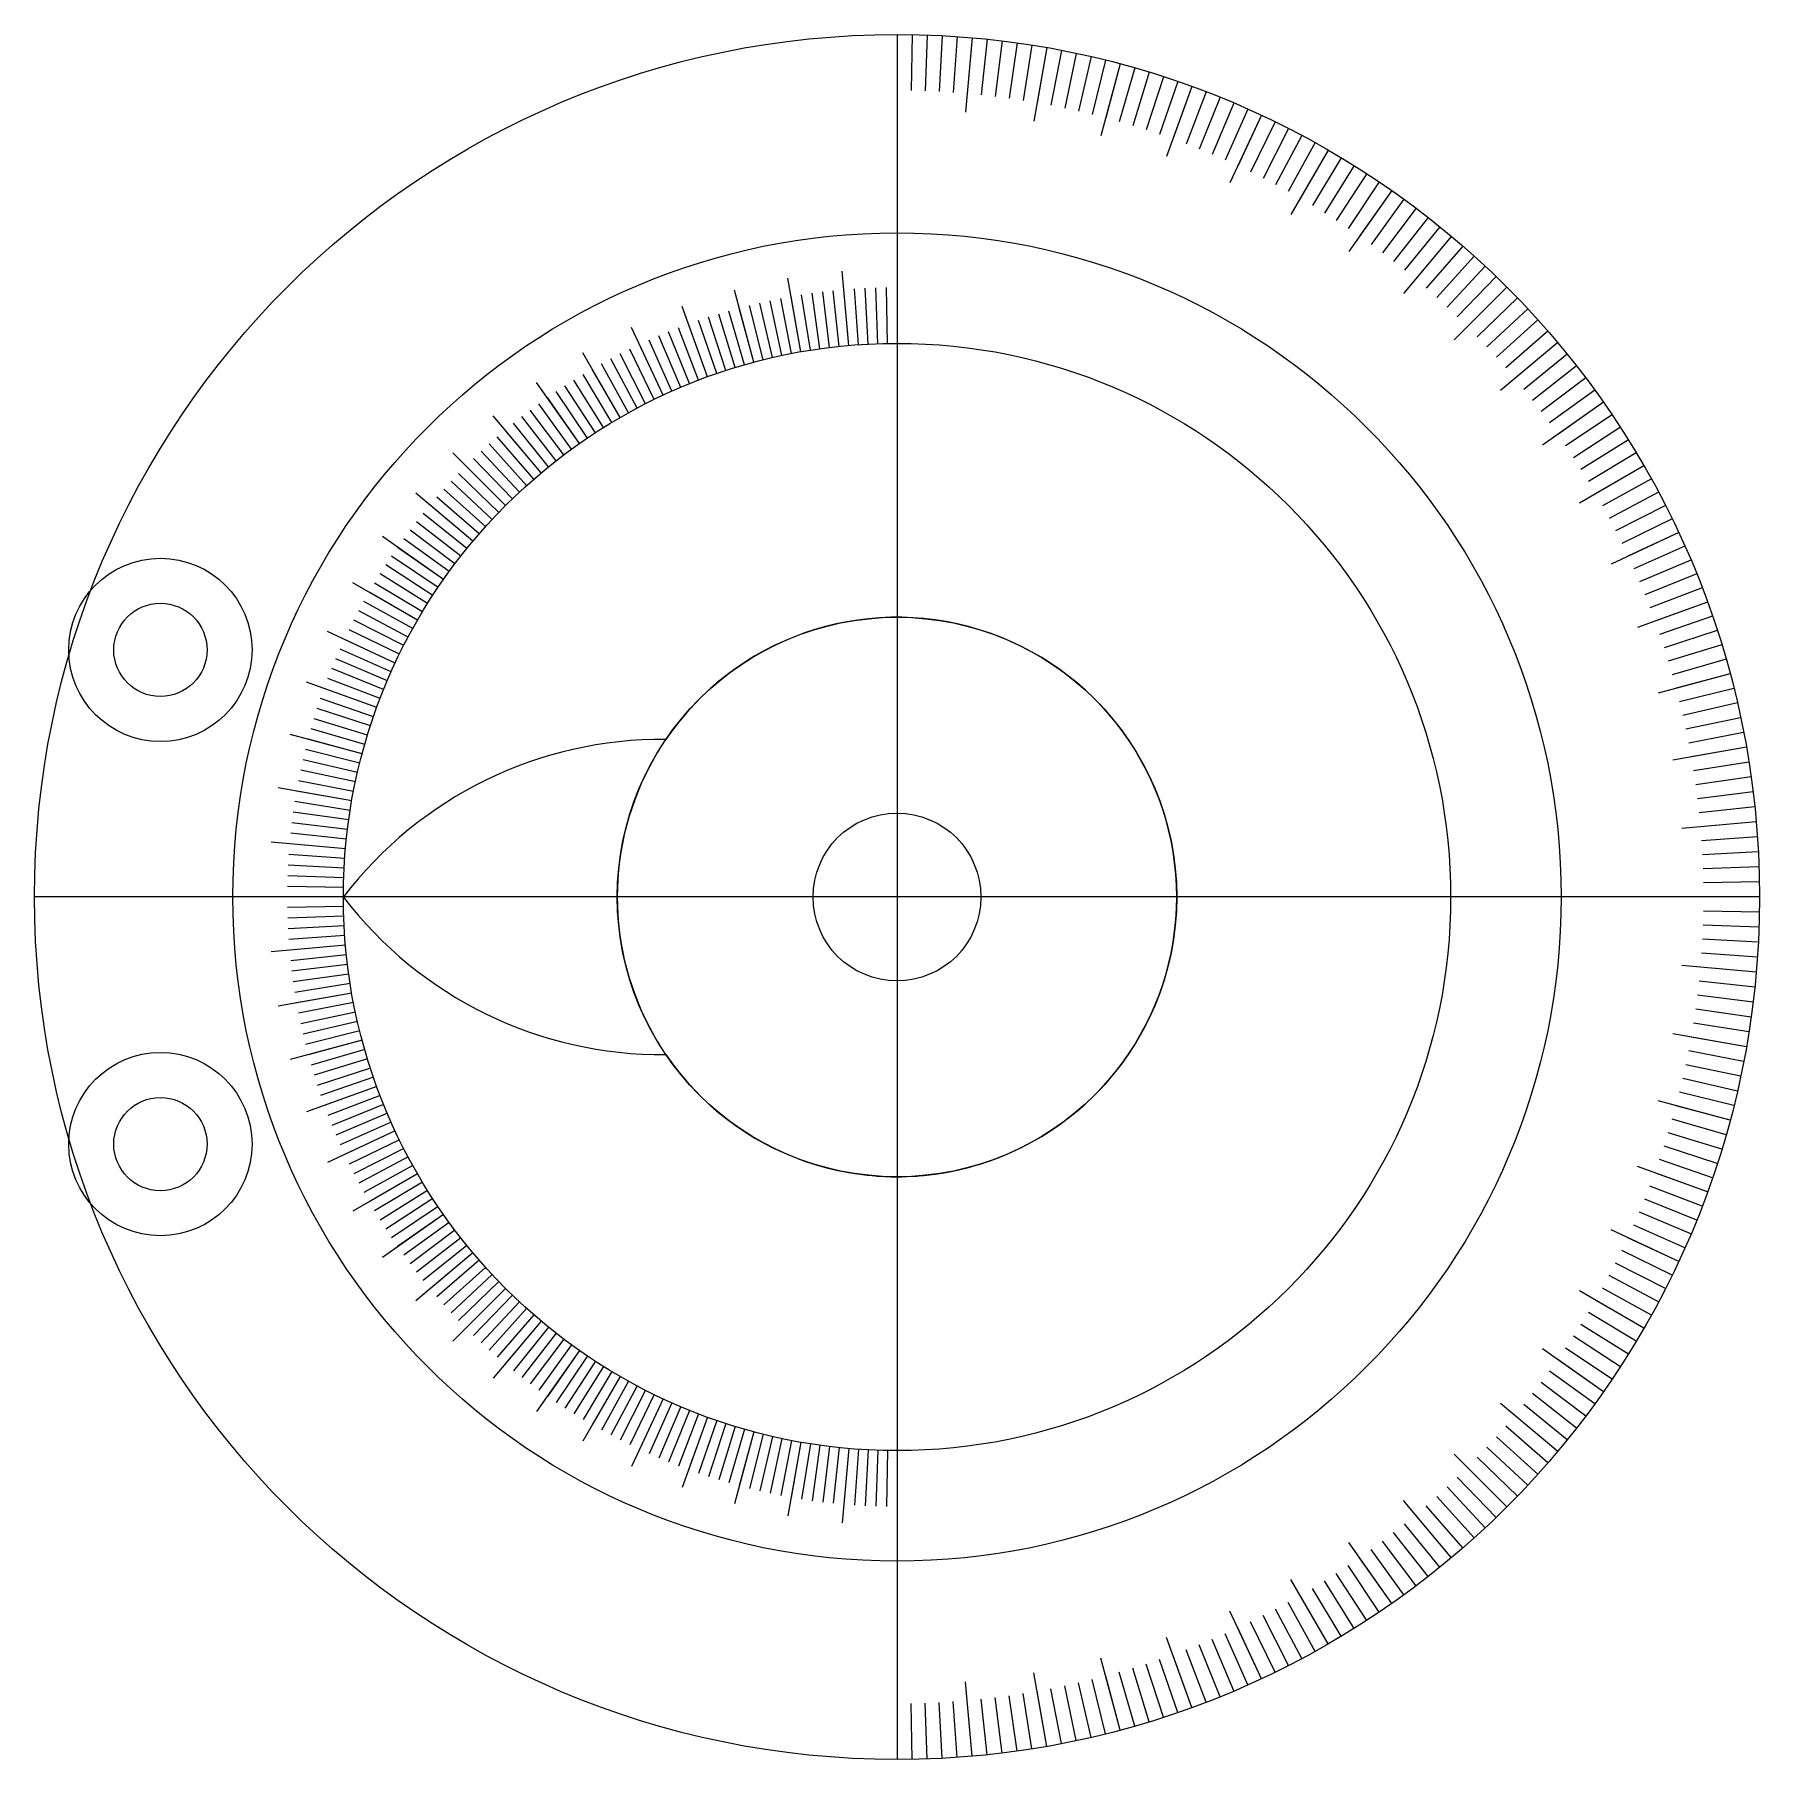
# Model space of a CAD drawing. Header units: millimetres. Extents: x 0 to 92.5, y 0 to 92.5.
import ezdxf

# ---------------------------------------------------------------- set-up
doc = ezdxf.new("R2010")
doc.units = ezdxf.units.MM

msp = doc.modelspace()

# ---------------------------------------------------------------- linework, layer by layer
at = {"linetype": 'Continuous'}
for p, q in [((46.25, 92.5), (46.25, 46.25)), ((47.057, 92.493), (47.005, 89.493)), ((47.864, 92.472), (47.759, 89.474)), ((48.671, 92.437), (48.514, 89.441)), ((49.476, 92.387), (49.267, 89.395)), ((50.281, 92.324), (49.932, 88.339)), ((50.281, 92.324), (50.019, 89.335)), ((51.084, 92.247), (50.771, 89.263)), ((51.886, 92.155), (51.521, 89.178)), ((52.687, 92.05), (52.269, 89.079)), ((53.485, 91.931), (53.016, 88.968)), ((54.281, 91.797), (53.587, 87.858)), ((54.281, 91.797), (53.76, 88.843)), ((55.075, 91.65), (54.502, 88.705)), ((55.866, 91.489), (55.242, 88.555)), ((56.654, 91.315), (55.979, 88.392)), ((57.439, 91.126), (56.713, 88.215)), ((58.22, 90.924), (57.185, 87.06)), ((58.22, 90.924), (57.444, 88.026)), ((58.998, 90.708), (58.171, 87.825)), ((59.772, 90.479), (58.895, 87.61)), ((60.542, 90.236), (59.615, 87.383)), ((61.308, 89.98), (60.331, 87.144)), ((62.068, 89.711), (60.7, 85.952)), ((62.068, 89.711), (61.042, 86.892)), ((62.825, 89.428), (61.749, 86.627)), ((63.576, 89.132), (62.452, 86.351)), ((64.321, 88.823), (63.149, 86.062)), ((65.062, 88.501), (63.841, 85.761)), ((65.796, 88.167), (64.106, 84.542)), ((65.796, 88.167), (64.528, 85.448)), ((66.525, 87.819), (65.21, 85.123)), ((67.247, 87.459), (65.885, 84.786)), ((67.963, 87.086), (66.555, 84.437)), ((68.672, 86.701), (67.218, 84.077)), ((69.375, 86.304), (67.375, 82.84)), ((69.375, 86.304), (67.875, 83.706)), ((70.071, 85.894), (68.525, 83.322)), ((70.759, 85.472), (69.169, 82.928)), ((71.44, 85.039), (69.806, 82.523)), ((72.113, 84.593), (70.435, 82.106)), ((72.778, 84.136), (70.484, 80.859)), ((72.778, 84.136), (71.057, 81.678)), ((73.435, 83.667), (71.672, 81.24)), ((74.084, 83.187), (72.278, 80.791)), ((74.724, 82.695), (72.877, 80.331)), ((75.979, 81.68), (73.408, 78.615)), ((75.356, 82.193), (73.468, 79.862)), ((75.979, 81.68), (74.051, 79.381)), ((76.593, 81.155), (74.625, 78.891)), ((77.197, 80.62), (75.19, 78.391)), ((43.662, 75.826), (43.314, 79.811)), ((77.792, 80.075), (75.746, 77.881)), ((38.566, 74.927), (37.531, 78.791)), ((41.095, 75.488), (40.4, 79.427)), ((42.632, 75.718), (42.266, 78.695)), ((43.147, 75.776), (42.833, 78.76)), ((43.662, 75.826), (43.401, 78.815)), ((44.179, 75.867), (43.97, 78.859)), ((44.696, 75.898), (44.539, 78.894)), ((45.214, 75.921), (45.109, 78.919)), ((45.732, 75.935), (45.679, 78.934)), ((78.954, 78.954), (76.125, 76.125)), ((78.378, 79.519), (76.294, 77.361)), ((78.954, 78.954), (76.832, 76.832)), ((36.096, 74.149), (34.728, 77.907)), ((38.566, 74.927), (37.789, 77.825)), ((39.068, 75.057), (38.342, 77.968)), ((39.571, 75.178), (38.897, 78.101)), ((40.077, 75.29), (39.454, 78.225)), ((40.585, 75.394), (40.013, 78.338)), ((41.095, 75.488), (40.574, 78.442)), ((41.606, 75.574), (41.136, 78.537)), ((42.118, 75.65), (41.701, 78.621)), ((79.519, 78.378), (77.361, 76.294)), ((80.075, 77.792), (77.881, 75.746)), ((33.703, 73.157), (32.012, 76.783)), ((36.096, 74.149), (35.07, 76.968)), ((36.584, 74.322), (35.607, 77.158)), ((37.076, 74.486), (36.149, 77.339)), ((37.57, 74.642), (36.693, 77.511)), ((38.067, 74.789), (37.24, 77.673)), ((80.62, 77.197), (78.391, 75.19)), ((33.703, 73.157), (32.435, 75.876)), ((34.174, 73.372), (32.954, 76.113)), ((34.65, 73.579), (33.477, 76.34)), ((35.128, 73.777), (34.004, 76.559)), ((35.61, 73.967), (34.535, 76.768)), ((81.68, 75.979), (78.615, 73.408)), ((81.155, 76.593), (78.891, 74.625)), ((81.68, 75.979), (79.381, 74.051)), ((31.405, 71.961), (29.405, 75.426)), ((32.312, 72.464), (30.903, 75.113)), ((32.771, 72.703), (31.409, 75.376)), ((33.235, 72.934), (31.92, 75.631)), ((82.193, 75.356), (79.862, 73.468)), ((30.959, 71.698), (29.414, 74.27)), ((31.405, 71.961), (29.905, 74.56)), ((31.856, 72.217), (30.402, 74.84)), ((82.695, 74.724), (80.331, 72.877)), ((83.187, 74.084), (80.791, 72.278)), ((29.221, 70.57), (26.927, 73.846)), ((29.648, 70.863), (27.971, 73.35)), ((30.08, 71.149), (28.446, 73.665)), ((30.517, 71.428), (28.927, 73.972)), ((83.667, 73.435), (81.24, 71.672)), ((28.383, 69.961), (26.577, 72.357)), ((28.799, 70.269), (27.036, 72.696)), ((29.221, 70.57), (27.5, 73.027)), ((84.136, 72.778), (80.859, 70.484)), ((84.136, 72.778), (81.678, 71.057)), ((27.166, 68.993), (24.595, 72.057)), ((27.166, 68.993), (25.238, 71.291)), ((27.566, 69.323), (25.678, 71.654)), ((27.972, 69.645), (26.125, 72.009)), ((84.593, 72.113), (82.106, 70.435)), ((85.039, 71.44), (82.523, 69.806)), ((26.384, 68.313), (24.377, 70.543)), ((26.772, 68.657), (24.804, 70.921)), ((85.472, 70.759), (82.928, 69.169)), ((25.257, 67.243), (22.428, 70.072)), ((25.626, 67.607), (23.542, 69.765)), ((26.002, 67.963), (23.956, 70.157)), ((85.894, 70.071), (83.322, 68.525)), ((24.537, 66.498), (22.343, 68.544)), ((24.893, 66.874), (22.735, 68.958)), ((25.257, 67.243), (23.135, 69.365)), ((86.304, 69.375), (82.84, 67.375)), ((86.304, 69.375), (83.706, 67.875)), ((86.701, 68.672), (84.077, 67.218)), ((23.507, 65.334), (20.443, 67.905)), ((23.843, 65.728), (21.579, 67.696)), ((24.187, 66.116), (21.957, 68.123)), ((87.086, 67.963), (84.437, 66.555)), ((23.177, 64.934), (20.846, 66.822)), ((23.507, 65.334), (21.209, 67.262)), ((87.459, 67.247), (84.786, 65.885)), ((22.539, 64.117), (20.143, 65.923)), ((22.855, 64.528), (20.491, 66.375)), ((88.167, 65.796), (84.542, 64.106)), ((87.819, 66.525), (85.123, 65.21)), ((88.167, 65.796), (85.448, 64.528)), ((21.93, 63.279), (18.654, 65.573)), ((21.93, 63.279), (19.473, 65)), ((22.231, 63.701), (19.804, 65.464)), ((88.501, 65.062), (85.761, 63.841)), ((21.351, 62.42), (18.835, 64.054)), ((21.637, 62.852), (19.15, 64.529)), ((88.823, 64.321), (86.062, 63.149)), ((20.539, 61.095), (17.074, 63.095)), ((20.802, 61.541), (18.23, 63.086)), ((21.072, 61.983), (18.528, 63.573)), ((89.132, 63.576), (86.351, 62.452)), ((20.283, 60.644), (17.659, 62.098)), ((20.539, 61.095), (17.94, 62.595)), ((89.711, 62.068), (85.952, 60.7)), ((89.428, 62.825), (86.627, 61.749)), ((89.711, 62.068), (86.892, 61.042)), ((19.797, 59.729), (17.124, 61.091)), ((20.036, 60.188), (17.387, 61.597)), ((89.98, 61.308), (87.144, 60.331)), ((19.343, 58.797), (15.717, 60.488)), ((19.566, 59.265), (16.869, 60.58)), ((90.236, 60.542), (87.383, 59.615)), ((19.128, 58.326), (16.387, 59.546)), ((19.343, 58.797), (16.624, 60.065)), ((90.479, 59.772), (87.61, 58.895)), ((18.723, 57.372), (15.941, 58.496)), ((18.921, 57.85), (16.16, 59.023)), ((90.708, 58.998), (87.825, 58.171)), ((18.351, 56.404), (14.593, 57.772)), ((18.351, 56.404), (15.532, 57.43)), ((18.533, 56.89), (15.732, 57.965)), ((90.924, 58.22), (87.06, 57.185)), ((90.924, 58.22), (88.026, 57.444)), ((91.126, 57.439), (88.215, 56.713)), ((18.178, 55.916), (15.342, 56.893)), ((91.315, 56.654), (88.392, 55.979)), ((17.858, 54.93), (14.989, 55.807)), ((18.014, 55.424), (15.161, 56.351)), ((91.489, 55.866), (88.555, 55.242)), ((17.573, 53.934), (13.709, 54.969)), ((17.573, 53.934), (14.675, 54.711)), ((17.711, 54.433), (14.827, 55.26)), ((91.65, 55.075), (88.705, 54.502)), ((17.443, 53.432), (14.532, 54.158)), ((91.797, 54.281), (87.858, 53.587)), ((91.797, 54.281), (88.843, 53.76)), ((17.21, 52.423), (14.275, 53.046)), ((17.322, 52.929), (14.399, 53.603)), ((91.931, 53.485), (88.968, 53.016)), ((17.012, 51.405), (13.073, 52.1)), ((17.012, 51.405), (14.058, 51.926)), ((17.106, 51.915), (14.162, 52.487)), ((92.05, 52.687), (89.079, 52.269)), ((92.155, 51.886), (89.178, 51.521)), ((16.926, 50.894), (13.963, 51.364)), ((92.247, 51.084), (89.263, 50.771)), ((16.782, 49.868), (13.805, 50.234)), ((16.85, 50.382), (13.879, 50.799)), ((92.324, 50.281), (88.339, 49.932)), ((92.324, 50.281), (89.335, 50.019)), ((16.674, 48.838), (12.689, 49.186)), ((16.674, 48.838), (13.685, 49.099)), ((16.724, 49.353), (13.74, 49.667)), ((92.387, 49.476), (89.395, 49.267)), ((16.633, 48.321), (13.641, 48.53)), ((92.437, 48.671), (89.441, 48.514)), ((16.579, 47.286), (13.581, 47.391)), ((16.602, 47.804), (13.606, 47.961)), ((92.472, 47.864), (89.474, 47.759)), ((16.565, 46.768), (13.566, 46.821)), ((92.493, 47.057), (89.493, 47.005)), ((46.25, 46.25), (0, 46.25)), ((16.561, 46.25), (12.561, 46.25)), ((16.561, 46.25), (12.561, 46.25)), ((16.561, 46.25), (13.561, 46.25)), ((16.561, 46.25), (13.561, 46.25)), ((16.565, 45.732), (13.566, 45.679)), ((92.5, 46.25), (46.25, 46.25)), ((46.25, 46.25), (46.25, 0)), ((92.5, 46.25), (88.5, 46.25)), ((92.5, 46.25), (88.5, 46.25)), ((92.493, 45.443), (89.493, 45.495)), ((92.5, 46.25), (89.5, 46.25)), ((92.5, 46.25), (89.5, 46.25)), ((16.579, 45.214), (13.581, 45.109)), ((16.602, 44.696), (13.606, 44.539)), ((92.472, 44.636), (89.474, 44.741)), ((16.674, 43.662), (12.689, 43.314)), ((16.633, 44.179), (13.641, 43.97)), ((16.674, 43.662), (13.685, 43.401)), ((92.437, 43.829), (89.441, 43.986)), ((16.724, 43.147), (13.74, 42.833)), ((16.782, 42.632), (13.805, 42.266)), ((92.324, 42.219), (88.339, 42.568)), ((92.387, 43.024), (89.395, 43.233)), ((16.85, 42.118), (13.879, 41.701)), ((92.247, 41.416), (89.263, 41.729)), ((92.324, 42.219), (89.335, 42.481)), ((17.012, 41.095), (13.073, 40.4)), ((16.926, 41.606), (13.963, 41.136)), ((17.012, 41.095), (14.058, 40.574)), ((92.155, 40.614), (89.178, 40.979)), ((17.106, 40.585), (14.162, 40.013)), ((17.21, 40.077), (14.275, 39.454)), ((92.05, 39.813), (89.079, 40.231)), ((17.322, 39.571), (14.399, 38.897)), ((17.443, 39.068), (14.532, 38.342)), ((91.797, 38.219), (87.858, 38.913)), ((91.931, 39.015), (88.968, 39.484)), ((17.573, 38.566), (13.709, 37.531)), ((17.573, 38.566), (14.675, 37.789)), ((17.711, 38.067), (14.827, 37.24)), ((91.65, 37.425), (88.705, 37.998)), ((91.797, 38.219), (88.843, 38.74)), ((17.858, 37.57), (14.989, 36.693)), ((18.014, 37.076), (15.161, 36.149)), ((91.489, 36.634), (88.555, 37.258)), ((18.351, 36.096), (14.593, 34.728)), ((18.178, 36.584), (15.342, 35.607)), ((18.351, 36.096), (15.532, 35.07)), ((91.315, 35.846), (88.392, 36.521)), ((18.533, 35.61), (15.732, 34.535)), ((90.924, 34.28), (87.06, 35.315)), ((91.126, 35.061), (88.215, 35.787)), ((18.723, 35.128), (15.941, 34.004)), ((18.921, 34.65), (16.16, 33.477)), ((90.708, 33.502), (87.825, 34.329)), ((90.924, 34.28), (88.026, 35.056)), ((19.343, 33.703), (15.717, 32.012)), ((19.128, 34.174), (16.387, 32.954)), ((19.343, 33.703), (16.624, 32.435)), ((90.479, 32.728), (87.61, 33.605)), ((19.566, 33.235), (16.869, 31.92)), ((19.797, 32.771), (17.124, 31.409)), ((90.236, 31.958), (87.383, 32.885)), ((20.036, 32.312), (17.387, 30.903)), ((20.283, 31.856), (17.659, 30.402)), ((89.711, 30.432), (85.952, 31.8)), ((89.711, 30.432), (86.892, 31.458)), ((89.98, 31.192), (87.144, 32.169)), ((20.539, 31.405), (17.074, 29.405)), ((20.539, 31.405), (17.94, 29.905)), ((20.802, 30.959), (18.23, 29.414)), ((89.428, 29.675), (86.627, 30.751)), ((21.072, 30.517), (18.528, 28.927)), ((21.351, 30.08), (18.835, 28.446)), ((21.637, 29.648), (19.15, 27.971)), ((89.132, 28.924), (86.351, 30.048)), ((21.93, 29.221), (18.654, 26.927)), ((21.93, 29.221), (19.473, 27.5)), ((22.231, 28.799), (19.804, 27.036)), ((88.823, 28.179), (86.062, 29.351)), ((22.539, 28.383), (20.143, 26.577)), ((22.855, 27.972), (20.491, 26.125)), ((88.167, 26.704), (84.542, 28.394)), ((88.167, 26.704), (85.448, 27.972)), ((88.501, 27.438), (85.761, 28.659)), ((23.507, 27.166), (20.443, 24.595)), ((23.177, 27.566), (20.846, 25.678)), ((23.507, 27.166), (21.209, 25.238)), ((87.819, 25.975), (85.123, 27.29)), ((23.843, 26.772), (21.579, 24.804)), ((24.187, 26.384), (21.957, 24.377)), ((24.537, 26.002), (22.343, 23.956)), ((87.086, 24.537), (84.437, 25.945)), ((87.459, 25.253), (84.786, 26.615)), ((25.257, 25.257), (22.428, 22.428)), ((24.893, 25.626), (22.735, 23.542)), ((25.257, 25.257), (23.135, 23.135)), ((86.304, 23.125), (82.84, 25.125)), ((86.701, 23.828), (84.077, 25.282)), ((25.626, 24.893), (23.542, 22.735)), ((26.002, 24.537), (23.956, 22.343)), ((26.384, 24.187), (24.377, 21.957)), ((86.304, 23.125), (83.706, 24.625)), ((27.166, 23.507), (24.595, 20.443)), ((26.772, 23.843), (24.804, 21.579)), ((27.166, 23.507), (25.238, 21.209)), ((27.566, 23.177), (25.678, 20.846)), ((85.472, 21.741), (82.928, 23.331)), ((85.894, 22.429), (83.322, 23.975)), ((27.972, 22.855), (26.125, 20.491)), ((28.383, 22.539), (26.577, 20.143)), ((28.799, 22.231), (27.036, 19.804)), ((85.039, 21.06), (82.523, 22.694)), ((29.221, 21.93), (26.927, 18.654)), ((29.221, 21.93), (27.5, 19.473)), ((29.648, 21.637), (27.971, 19.15)), ((30.08, 21.351), (28.446, 18.835)), ((84.136, 19.722), (80.859, 22.016)), ((84.136, 19.722), (81.678, 21.443)), ((84.593, 20.387), (82.106, 22.065)), ((30.517, 21.072), (28.927, 18.528)), ((31.405, 20.539), (29.405, 17.074)), ((30.959, 20.802), (29.414, 18.23)), ((31.405, 20.539), (29.905, 17.94)), ((83.667, 19.065), (81.24, 20.828)), ((31.856, 20.283), (30.402, 17.659)), ((32.312, 20.036), (30.903, 17.387)), ((32.771, 19.797), (31.409, 17.124)), ((33.235, 19.566), (31.92, 16.869)), ((82.695, 17.776), (80.331, 19.623)), ((83.187, 18.416), (80.791, 20.221)), ((33.703, 19.343), (32.012, 15.717)), ((33.703, 19.343), (32.435, 16.624)), ((34.174, 19.128), (32.954, 16.387)), ((34.65, 18.921), (33.477, 16.16)), ((35.128, 18.723), (34.004, 15.941)), ((35.61, 18.533), (34.535, 15.732)), ((81.68, 16.521), (78.615, 19.092)), ((82.193, 17.144), (79.862, 19.032)), ((36.096, 18.351), (34.728, 14.593)), ((36.096, 18.351), (35.07, 15.532)), ((36.584, 18.178), (35.607, 15.342)), ((37.076, 18.014), (36.149, 15.161)), ((37.57, 17.858), (36.693, 14.989)), ((38.067, 17.711), (37.24, 14.827)), ((81.155, 15.907), (78.891, 17.875)), ((81.68, 16.521), (79.381, 18.449)), ((38.566, 17.573), (37.531, 13.709)), ((38.566, 17.573), (37.789, 14.675)), ((39.068, 17.443), (38.342, 14.532)), ((39.571, 17.322), (38.897, 14.399)), ((40.077, 17.21), (39.454, 14.275)), ((40.585, 17.106), (40.013, 14.162)), ((41.095, 17.012), (40.4, 13.073)), ((41.095, 17.012), (40.574, 14.058)), ((41.606, 16.926), (41.136, 13.963)), ((42.118, 16.85), (41.701, 13.879)), ((42.632, 16.782), (42.266, 13.805)), ((43.147, 16.724), (42.833, 13.74)), ((43.662, 16.674), (43.314, 12.689)), ((43.662, 16.674), (43.401, 13.685)), ((80.075, 14.708), (77.881, 16.754)), ((80.62, 15.303), (78.391, 17.31)), ((44.179, 16.633), (43.97, 13.641)), ((44.696, 16.602), (44.539, 13.606)), ((45.214, 16.579), (45.109, 13.581)), ((45.732, 16.565), (45.679, 13.566)), ((78.954, 13.546), (76.125, 16.375)), ((79.519, 14.122), (77.361, 16.206)), ((78.378, 12.981), (76.294, 15.139)), ((78.954, 13.546), (76.832, 15.668)), ((75.979, 10.82), (73.408, 13.885)), ((77.197, 11.88), (75.19, 14.109)), ((77.792, 12.425), (75.746, 14.619)), ((75.979, 10.82), (74.051, 13.119)), ((76.593, 11.345), (74.625, 13.609)), ((74.724, 9.805), (72.877, 12.169)), ((75.356, 10.307), (73.468, 12.638)), ((72.778, 8.364), (70.484, 11.641)), ((73.435, 8.833), (71.672, 11.26)), ((74.084, 9.313), (72.278, 11.709)), ((72.113, 7.907), (70.435, 10.394)), ((72.778, 8.364), (71.057, 10.822)), ((69.375, 6.196), (67.375, 9.66)), ((70.759, 7.028), (69.169, 9.572)), ((71.44, 7.461), (69.806, 9.977)), ((68.672, 5.799), (67.218, 8.423)), ((69.375, 6.196), (67.875, 8.794)), ((70.071, 6.606), (68.525, 9.178)), ((65.796, 4.333), (64.106, 7.958)), ((67.247, 5.041), (65.885, 7.714)), ((67.963, 5.414), (66.555, 8.063)), ((62.068, 2.789), (60.7, 6.548)), ((65.062, 3.999), (63.841, 6.739)), ((65.796, 4.333), (64.528, 7.052)), ((66.525, 4.681), (65.21, 7.377)), ((62.068, 2.789), (61.042, 5.608)), ((62.825, 3.072), (61.749, 5.873)), ((63.576, 3.368), (62.452, 6.149)), ((64.321, 3.677), (63.149, 6.438)), ((54.281, 0.703), (53.587, 4.642)), ((58.22, 1.576), (57.185, 5.44)), ((58.998, 1.792), (58.171, 4.675)), ((59.772, 2.021), (58.895, 4.89)), ((60.542, 2.264), (59.615, 5.117)), ((61.308, 2.52), (60.331, 5.356)), ((50.281, 0.176), (49.932, 4.161)), ((55.075, 0.85), (54.502, 3.795)), ((55.866, 1.011), (55.242, 3.945)), ((56.654, 1.185), (55.979, 4.108)), ((57.439, 1.374), (56.713, 4.285)), ((58.22, 1.576), (57.444, 4.474)), ((47.057, 0.007), (47.005, 3.007)), ((47.864, 0.028), (47.759, 3.026)), ((48.671, 0.063), (48.514, 3.059)), ((49.476, 0.113), (49.267, 3.105)), ((50.281, 0.176), (50.019, 3.165)), ((51.084, 0.253), (50.771, 3.237)), ((51.886, 0.345), (51.521, 3.322)), ((52.687, 0.45), (52.269, 3.421)), ((53.485, 0.569), (53.016, 3.532)), ((54.281, 0.703), (53.76, 3.657))]:
    msp.add_line(p, q, dxfattribs=at)
for centre, radius in [((46.25, 46.25), 46.25), ((46.25, 46.25), 46.25), ((6.75, 59.5), 4.915), ((6.75, 59.5), 4.915), ((6.75, 59.5), 2.5), ((46.25, 46.25), 15), ((46.25, 46.25), 4.5), ((46.25, 46.25), 4.5), ((46.25, 46.25), 4.5), ((6.75, 33), 4.915), ((6.75, 33), 4.915), ((6.75, 33), 2.5)]:
    msp.add_circle(centre, radius)
for radius in [35.616, 29.689]:
    msp.add_circle((46.25, 46.25), radius, dxfattribs=at)
for centre, radius, start, end in [((46.25, 46.25), 15, 214.28079, 145.71921), ((46.25, 46.25), 15, 214.28079, 145.71921), ((33.647, 33.2), 21.5, 89.44441, 142.62793), ((46.25, 46.25), 15, 150.24024, 209.75976), ((33.647, 59.3), 21.5, 217.37207, 270.55559)]:
    msp.add_arc(centre, radius, start, end)
for points in [[(33.228, 53.695), (33.423, 54.036), (33.633, 54.371), (33.856, 54.699)], [(33.856, 37.801), (33.633, 38.129), (33.424, 38.464), (33.228, 38.805)]]:
    msp.add_open_spline(points, degree=3)
msp.add_open_spline([(40.75, 32.295), (40.806, 32.272), (40.891, 32.237), (41.454, 32.034), (41.876, 31.893), (42.845, 31.633), (43.46, 31.496), (44.813, 31.303), (45.553, 31.25), (46.947, 31.25), (47.687, 31.303), (49.04, 31.496), (49.655, 31.633), (50.624, 31.893), (51.046, 32.034), (51.609, 32.237), (51.694, 32.272), (51.722, 32.283)], degree=3, knots=[0, 0, 0, 0, 0.209382, 0.209382, 0.418765, 0.418765, 0.628001, 0.628001, 0.837238, 0.837238, 1.046474, 1.046474, 1.255711, 1.255711, 1.465093, 1.465093, 1.674476, 1.674476, 1.674476, 1.674476])

doc.saveas('drawing.dxf')
